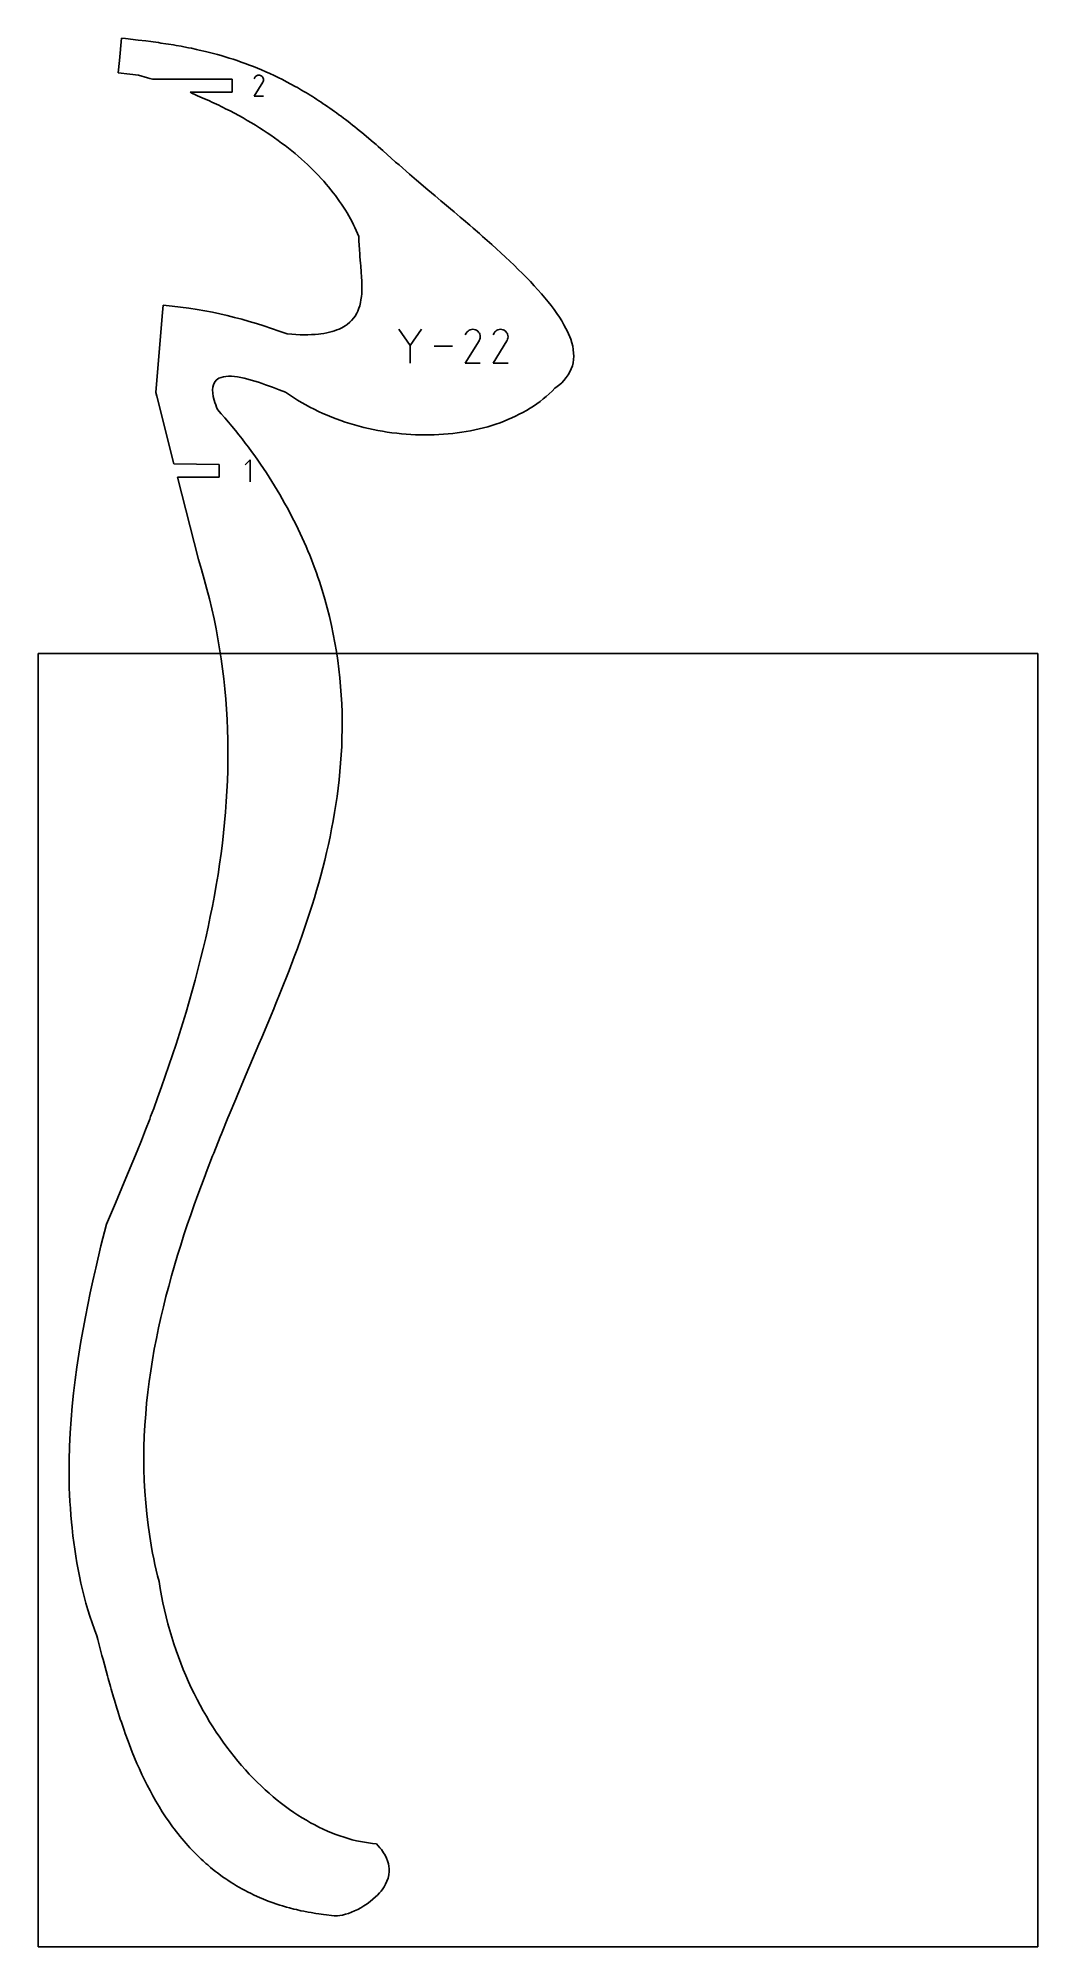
# Model space of a CAD drawing. Extents: x 0 to 216, y 0 to 412.
import ezdxf

# ---------------------------------------------------------------- set-up
doc = ezdxf.new("R2010")
doc.units = 0

msp = doc.modelspace()

# ---------------------------------------------------------------- linework, layer by layer
at = {"layer": 'annotation', "color": 1}
for p, q in [((47.012066, 404.063775), (46.886701, 403.940089)), ((47.154493, 404.161989), (47.012066, 404.063775)), ((47.310168, 404.233739), (47.154493, 404.161989)), ((47.47528, 404.278036), (47.310168, 404.233739)), ((47.646016, 404.293889), (47.47528, 404.278036)), ((47.818562, 404.280307), (47.646016, 404.293889)), ((47.989106, 404.2363), (47.818562, 404.280307)), ((48.153836, 404.160877), (47.989106, 404.2363)), ((48.301169, 404.056257), (48.153836, 404.160877)), ((48.153836, 404.160877), (48.153836, 404.160877)), ((48.424356, 403.930712), (48.301169, 404.056257)), ((46.64771, 399.7787), (48.500707, 402.761786)), ((46.782211, 403.79192), (46.650542, 403.539342)), ((46.886701, 403.940089), (46.782211, 403.79192)), ((48.5223, 403.788092), (48.424356, 403.930712)), ((48.500707, 402.761786), (48.502922, 402.764527)), ((48.500707, 402.761786), (48.500707, 402.761786)), ((48.502922, 402.764527), (48.505046, 402.767291)), ((48.505046, 402.767291), (48.507093, 402.770102)), ((48.507093, 402.770102), (48.509078, 402.772983)), ((48.509078, 402.772983), (48.511013, 402.775957)), ((48.511013, 402.775957), (48.512914, 402.779048)), ((48.512914, 402.779048), (48.514794, 402.782278)), ((48.514794, 402.782278), (48.516666, 402.785672)), ((48.516666, 402.785672), (48.518546, 402.789252)), ((48.518546, 402.789252), (48.595056, 402.953525)), ((48.518546, 402.789252), (48.518546, 402.789252)), ((48.593907, 403.632244), (48.5223, 403.788092)), ((48.638082, 403.467016), (48.593907, 403.632244)), ((48.595056, 402.953525), (48.639751, 403.123809)), ((48.653728, 403.296255), (48.638082, 403.467016)), ((48.639751, 403.123809), (48.653728, 403.296255)), ((48.653047, 399.7787), (46.64771, 399.7787)), ((80.343537, 345.890946), (77.907838, 349.4133)), ((82.778779, 349.4133), (80.343537, 345.890946)), ((92.248747, 342.110951), (95.245404, 346.935184)), ((92.466261, 348.601112), (92.253326, 348.192644)), ((92.635242, 348.84073), (92.466261, 348.601112)), ((92.837982, 349.040755), (92.635242, 348.84073)), ((93.068313, 349.199585), (92.837982, 349.040755)), ((93.320071, 349.31562), (93.068313, 349.199585)), ((93.587089, 349.387256), (93.320071, 349.31562)), ((93.863202, 349.412893), (93.587089, 349.387256)), ((94.142243, 349.390929), (93.863202, 349.412893)), ((94.418047, 349.319761), (94.142243, 349.390929)), ((94.684447, 349.197788), (94.418047, 349.319761)), ((94.922713, 349.028596), (94.684447, 349.197788)), ((94.684447, 349.197788), (94.684447, 349.197788)), ((95.12193, 348.825566), (94.922713, 349.028596)), ((95.280325, 348.594922), (95.12193, 348.825566)), ((95.245404, 346.935184), (95.248986, 346.939616)), ((95.245404, 346.935184), (95.245404, 346.935184)), ((95.248986, 346.939616), (95.252422, 346.944087)), ((95.252422, 346.944087), (95.255733, 346.948633)), ((95.255733, 346.948633), (95.258942, 346.953292)), ((95.258942, 346.953292), (95.262072, 346.958102)), ((95.262072, 346.958102), (95.265146, 346.9631)), ((95.265146, 346.9631), (95.268185, 346.968324)), ((95.268185, 346.968324), (95.271214, 346.973812)), ((95.271214, 346.973812), (95.274253, 346.979602)), ((95.274253, 346.979602), (95.397984, 347.245264)), ((95.274253, 346.979602), (95.274253, 346.979602)), ((95.396128, 348.342885), (95.280325, 348.594922)), ((95.467566, 348.075678), (95.396128, 348.342885)), ((95.397984, 347.245264), (95.470266, 347.520645)), ((95.49287, 347.799524), (95.467566, 348.075678)), ((95.470266, 347.520645), (95.49287, 347.799524)), ((98.231143, 342.110951), (101.227799, 346.935184)), ((98.448657, 348.601112), (98.235722, 348.192644)), ((98.617638, 348.84073), (98.448657, 348.601112)), ((98.820377, 349.040755), (98.617638, 348.84073)), ((99.050708, 349.199585), (98.820377, 349.040755)), ((99.302466, 349.31562), (99.050708, 349.199585)), ((99.569485, 349.387256), (99.302466, 349.31562)), ((99.845597, 349.412893), (99.569485, 349.387256)), ((100.124638, 349.390929), (99.845597, 349.412893)), ((100.400442, 349.319761), (100.124638, 349.390929)), ((100.666842, 349.197788), (100.400442, 349.319761)), ((100.905108, 349.028596), (100.666842, 349.197788)), ((100.666842, 349.197788), (100.666842, 349.197788)), ((101.104325, 348.825566), (100.905108, 349.028596)), ((101.26272, 348.594922), (101.104325, 348.825566)), ((101.227799, 346.935184), (101.231382, 346.939616)), ((101.227799, 346.935184), (101.227799, 346.935184)), ((101.231382, 346.939616), (101.234817, 346.944087)), ((101.234817, 346.944087), (101.238128, 346.948633)), ((101.238128, 346.948633), (101.241337, 346.953292)), ((101.241337, 346.953292), (101.244467, 346.958102)), ((101.244467, 346.958102), (101.247541, 346.9631)), ((101.247541, 346.9631), (101.250581, 346.968324)), ((101.250581, 346.968324), (101.253609, 346.973812)), ((101.253609, 346.973812), (101.256649, 346.979602)), ((101.256649, 346.979602), (101.38038, 347.245264)), ((101.256649, 346.979602), (101.256649, 346.979602)), ((101.378523, 348.342885), (101.26272, 348.594922)), ((101.449962, 348.075678), (101.378523, 348.342885)), ((101.38038, 347.245264), (101.452662, 347.520645)), ((101.475265, 347.799524), (101.449962, 348.075678)), ((101.452662, 347.520645), (101.475265, 347.799524)), ((80.343537, 346.174402), (80.343537, 342.110781)), ((89.51061, 345.762041), (85.517968, 345.762041)), ((95.491767, 342.110951), (92.248747, 342.110951)), ((101.474163, 342.110951), (98.231143, 342.110951)), ((45.770244, 321.224908), (44.703143, 320.157506)), ((45.770244, 316.424908), (45.770244, 321.224908))]:
    msp.add_line(p, q, dxfattribs=at)
at = {"layer": 'boundary', "color": 5}
for p, q in [((17.980586, 412.297005), (17.555931, 407.438721)), ((18.843313, 412.199676), (17.980586, 412.297005)), ((21.620783, 411.883287), (18.843313, 412.199676)), ((23.234482, 411.686787), (21.620783, 411.883287)), ((24.340575, 411.546623), (23.234482, 411.686787)), ((24.856762, 411.476447), (24.340575, 411.546623)), ((25.953587, 411.327444), (24.856762, 411.476447)), ((26.487914, 411.248937), (25.953587, 411.327444)), ((27.576077, 411.089358), (26.487914, 411.248937)), ((28.128209, 411.001294), (27.576077, 411.089358)), ((29.207984, 410.829162), (28.128209, 411.001294)), ((29.777742, 410.729896), (29.207984, 410.829162)), ((30.849558, 410.543516), (29.777742, 410.729896)), ((31.436944, 410.431695), (30.849558, 410.543516)), ((32.501046, 410.229329), (31.436944, 410.431695)), ((33.106098, 410.10325), (32.501046, 410.229329)), ((34.162722, 409.883454), (33.106098, 410.10325)), ((34.785615, 409.741445), (34.162722, 409.883454)), ((36.156525, 409.424434), (34.785615, 409.741445)), ((37.001189, 409.215362), (36.156525, 409.424434)), ((37.848644, 408.996088), (37.001189, 409.215362)), ((38.69893, 408.76629), (37.848644, 408.996088)), ((39.552183, 408.525665), (38.69893, 408.76629)), ((40.408382, 408.273608), (39.552183, 408.525665)), ((41.267614, 408.009858), (40.408382, 408.273608)), ((17.555931, 407.438721), (17.310122, 404.803107)), ((17.310122, 404.803107), (19.784398, 404.536576)), ((19.784398, 404.536576), (21.664306, 404.333939)), ((21.664306, 404.333939), (22.376893, 404.124768)), ((22.376893, 404.124768), (22.901684, 403.970426)), ((42.129996, 407.733936), (41.267614, 408.009858)), ((42.995609, 407.445588), (42.129996, 407.733936)), ((43.864415, 407.144314), (42.995609, 407.445588)), ((44.736557, 406.829672), (43.864415, 407.144314)), ((45.612108, 406.50136), (44.736557, 406.829672)), ((46.491165, 406.15897), (45.612108, 406.50136)), ((47.373819, 405.802081), (46.491165, 406.15897)), ((48.260128, 405.430378), (47.373819, 405.802081)), ((49.150214, 405.04348), (48.260128, 405.430378)), ((50.044188, 404.640717), (49.150214, 405.04348)), ((50.942094, 404.222077), (50.044188, 404.640717)), ((51.844086, 403.786945), (50.942094, 404.222077)), ((22.901684, 403.970426), (23.595741, 403.758899)), ((23.595741, 403.758899), (24.122523, 403.598096)), ((24.122523, 403.598096), (24.719929, 403.409367)), ((24.719929, 403.409367), (41.879866, 403.409368)), ((41.879866, 400.663368), (32.832966, 400.663368)), ((32.832966, 400.663368), (33.299981, 400.321745)), ((33.299981, 400.321745), (33.851081, 400.094094)), ((33.851081, 400.094094), (34.374608, 399.877186)), ((41.879866, 403.409368), (41.879866, 400.663368)), ((52.750197, 403.335015), (51.844086, 403.786945)), ((53.660648, 402.86597), (52.750197, 403.335015)), ((54.575459, 402.37936), (53.660648, 402.86597)), ((55.494711, 401.87465), (54.575459, 402.37936)), ((55.972135, 401.609346), (55.494711, 401.87465)), ((56.418643, 401.351785), (55.972135, 401.609346)), ((56.894027, 401.079435), (56.418643, 401.351785)), ((57.347315, 400.810029), (56.894027, 401.079435)), ((57.820621, 400.530897), (57.347315, 400.810029)), ((58.280891, 400.249376), (57.820621, 400.530897)), ((58.752054, 399.963392), (58.280891, 400.249376)), ((59.21943, 399.669176), (58.752054, 399.963392)), ((34.374608, 399.877186), (34.91189, 399.648222)), ((34.91189, 399.648222), (35.433289, 399.425369)), ((35.433289, 399.425369), (35.957082, 399.195127)), ((35.957082, 399.195127), (36.476035, 398.966277)), ((36.476035, 398.966277), (36.986685, 398.734967)), ((36.986685, 398.734967), (37.502991, 398.500279)), ((37.502991, 398.500279), (38.000778, 398.267982)), ((38.000778, 398.267982), (38.51416, 398.027524)), ((38.51416, 398.027524), (38.999357, 397.794255)), ((38.999357, 397.794255), (39.509636, 397.547984)), ((39.509636, 397.547984), (39.982553, 397.313858)), ((39.982553, 397.313858), (40.489432, 397.061905)), ((40.489432, 397.061905), (40.95026, 396.826913)), ((40.95026, 396.826913), (41.453554, 396.569288)), ((41.453554, 396.569288), (42.402171, 396.070613)), ((42.402171, 396.070613), (43.33519, 395.565832)), ((59.688502, 399.376315), (59.21943, 399.669176)), ((60.163126, 399.069193), (59.688502, 399.376315)), ((60.630012, 398.769582), (60.163126, 399.069193)), ((61.112028, 398.449007), (60.630012, 398.769582)), ((61.576741, 398.142681), (61.112028, 398.449007)), ((62.066394, 397.808282), (61.576741, 398.142681)), ((62.528908, 397.495253), (62.066394, 397.808282)), ((63.026279, 397.146604), (62.528908, 397.495253)), ((63.486575, 396.826991), (63.026279, 397.146604)), ((63.991878, 396.463696), (63.486575, 396.826991)), ((64.449943, 396.137514), (63.991878, 396.463696)), ((64.963338, 395.759016), (64.449943, 396.137514)), ((43.33519, 395.565832), (44.252703, 395.055035)), ((44.252703, 395.055035), (45.154624, 394.5383)), ((45.154624, 394.5383), (46.041183, 394.016048)), ((46.041183, 394.016048), (46.912261, 393.488245)), ((46.912261, 393.488245), (47.767954, 392.954965)), ((47.767954, 392.954965), (48.608265, 392.416612)), ((48.608265, 392.416612), (49.433265, 391.872998)), ((49.433265, 391.872998), (50.242877, 391.324569)), ((65.419142, 395.426398), (64.963338, 395.759016)), ((65.940768, 395.032433), (65.419142, 395.426398)), ((66.394272, 394.693453), (65.940768, 395.032433)), ((66.92432, 394.283426), (66.394272, 394.693453)), ((67.375535, 393.938213), (66.92432, 394.283426)), ((67.914195, 393.511757), (67.375535, 393.938213)), ((68.363062, 393.160343), (67.914195, 393.511757)), ((68.910571, 392.717007), (68.363062, 393.160343)), ((69.357142, 392.359526), (68.910571, 392.717007)), ((69.913589, 391.898695), (69.357142, 392.359526)), ((70.357778, 391.535249), (69.913589, 391.898695)), ((50.242877, 391.324569), (51.037276, 390.771259)), ((51.037276, 390.771259), (51.816335, 390.213323)), ((51.816335, 390.213323), (52.58004, 389.650875)), ((52.58004, 389.650875), (53.328515, 389.084124)), ((53.328515, 389.084124), (54.061767, 388.513009)), ((54.061767, 388.513009), (54.779781, 387.937912)), ((54.779781, 387.937912), (55.482619, 387.358784)), ((70.923373, 391.056788), (70.357778, 391.535249)), ((71.365194, 390.687564), (70.923373, 391.056788)), ((71.940144, 390.190716), (71.365194, 390.687564)), ((72.379562, 389.815738), (71.940144, 390.190716)), ((72.963988, 389.300134), (72.379562, 389.815738)), ((73.401006, 388.919596), (72.963988, 389.300134)), ((73.995268, 388.384785), (73.401006, 388.919596)), ((74.429936, 387.998834), (73.995268, 388.384785)), ((75.426061, 387.103601), (74.429936, 387.998834)), ((55.482619, 387.358784), (56.170126, 386.775961)), ((56.170126, 386.775961), (56.842539, 386.189341)), ((56.842539, 386.189341), (57.499633, 385.599391)), ((57.499633, 385.599391), (58.141663, 385.005859)), ((58.141663, 385.005859), (58.768344, 384.409272)), ((58.768344, 384.409272), (59.379924, 383.809505)), ((59.379924, 383.809505), (59.976293, 383.206764)), ((76.138166, 386.472349), (75.426061, 387.103601)), ((77.1979, 385.538322), (76.138166, 386.472349)), ((77.929151, 384.90262), (77.1979, 385.538322)), ((80.203356, 382.938298), (77.929151, 384.90262)), ((59.976293, 383.206764), (60.557471, 382.601281)), ((60.557471, 382.601281), (61.123505, 381.992993)), ((61.123505, 381.992993), (61.674308, 381.382431)), ((61.674308, 381.382431), (62.20986, 380.769059)), ((62.20986, 380.769059), (62.730235, 380.15374)), ((62.730235, 380.15374), (63.235454, 379.536121)), ((63.235454, 379.536121), (63.72536, 378.916708)), ((81.716853, 381.649482), (80.203356, 382.938298)), ((84.177138, 379.554338), (81.716853, 381.649482)), ((85.707187, 378.270904), (84.177138, 379.554338)), ((63.72536, 378.916708), (64.200201, 378.295349)), ((64.200201, 378.295349), (64.659696, 377.672306)), ((64.659696, 377.672306), (65.104032, 377.04762)), ((65.104032, 377.04762), (65.533083, 376.421523)), ((65.533083, 376.421523), (65.946992, 375.794267)), ((65.946992, 375.794267), (66.345538, 375.165637)), ((86.998045, 377.173726), (85.707187, 378.270904)), ((87.750561, 376.54434), (86.998045, 377.173726)), ((89.067134, 375.421644), (87.750561, 376.54434)), ((89.810777, 374.798136), (89.067134, 375.421644)), ((66.345538, 375.165637), (66.728845, 374.536031)), ((66.728845, 374.536031), (67.096915, 373.905505)), ((67.096915, 373.905505), (67.449727, 373.27437)), ((67.449727, 373.27437), (67.787246, 372.642409)), ((67.787246, 372.642409), (68.109468, 372.010198)), ((68.109468, 372.010198), (68.41631, 371.377511)), ((68.41631, 371.377511), (68.707907, 370.744399)), ((91.145353, 373.652745), (89.810777, 374.798136)), ((91.876341, 373.036362), (91.145353, 373.652745)), ((93.220606, 371.870591), (91.876341, 373.036362)), ((93.935201, 371.262267), (93.220606, 371.870591)), ((95.280636, 370.07928), (93.935201, 371.262267)), ((68.707907, 370.744399), (68.984155, 370.111525)), ((68.984155, 370.111525), (69.245039, 369.478411)), ((69.245039, 369.478411), (69.261363, 368.537461)), ((69.261363, 368.537461), (69.303804, 367.58165)), ((69.303804, 367.58165), (69.366757, 366.614259)), ((95.975422, 369.480149), (95.280636, 370.07928)), ((96.98472, 368.58724), (95.975422, 369.480149)), ((97.984592, 367.693695), (96.98472, 368.58724)), ((98.973854, 366.799849), (97.984592, 367.693695)), ((69.366757, 366.614259), (69.444628, 365.638704)), ((69.444628, 365.638704), (69.499056, 365.050161)), ((69.499056, 365.050161), (69.62228, 363.676304)), ((69.62228, 363.676304), (69.672573, 363.104185)), ((69.672573, 363.104185), (69.790939, 361.721365)), ((99.950547, 365.906409), (98.973854, 366.799849)), ((100.913224, 365.013817), (99.950547, 365.906409)), ((101.860268, 364.122355), (100.913224, 365.013817)), ((102.790142, 363.232583), (101.860268, 364.122355)), ((103.701363, 362.345062), (102.790142, 363.232583)), ((69.790939, 361.721365), (69.857305, 360.75485)), ((69.857305, 360.75485), (69.903968, 359.800294)), ((69.903968, 359.800294), (69.924938, 358.860745)), ((69.924938, 358.860745), (69.914332, 357.939549)), ((104.591992, 361.460105), (103.701363, 362.345062)), ((105.460589, 360.5781), (104.591992, 361.460105)), ((106.305416, 359.699781), (105.460589, 360.5781)), ((107.12511, 358.825458), (106.305416, 359.699781)), ((107.917711, 357.955407), (107.12511, 358.825458)), ((26.969111, 354.618753), (26.769163, 352.279179)), ((28.906549, 354.4269), (26.969111, 354.618753)), ((69.607815, 355.209938), (69.434914, 354.504794)), ((69.709832, 355.738884), (69.607815, 355.209938)), ((69.811727, 356.482407), (69.709832, 355.738884)), ((69.865961, 357.040147), (69.811727, 356.482407)), ((69.914332, 357.939549), (69.865961, 357.040147)), ((108.681712, 357.090475), (107.917711, 357.955407)), ((109.415459, 356.23072), (108.681712, 357.090475)), ((110.117226, 355.376875), (109.415459, 356.23072)), ((110.785399, 354.529265), (110.117226, 355.376875)), ((26.769163, 352.279179), (25.416666, 335.766825)), ((30.768776, 354.21123), (28.906549, 354.4269)), ((32.564403, 353.971408), (30.768776, 354.21123)), ((34.301986, 353.706633), (32.564403, 353.971408)), ((35.990107, 353.416765), (34.301986, 353.706633)), ((37.637502, 353.101148), (35.990107, 353.416765)), ((39.252757, 352.759144), (37.637502, 353.101148)), ((40.844567, 352.390322), (39.252757, 352.759144)), ((42.421473, 351.994167), (40.844567, 352.390322)), ((43.992382, 351.570393), (42.421473, 351.994167)), ((45.566048, 351.11822), (43.992382, 351.570393)), ((47.151165, 350.637065), (45.566048, 351.11822)), ((48.756656, 350.126633), (47.151165, 350.637065)), ((66.738326, 350.460549), (66.274783, 350.141695)), ((67.317862, 350.946339), (66.738326, 350.460549)), ((67.693004, 351.315729), (67.317862, 350.946339)), ((68.152488, 351.866487), (67.693004, 351.315729)), ((68.446986, 352.282173), (68.152488, 351.866487)), ((68.798666, 352.89097), (68.446986, 352.282173)), ((69.02086, 353.348824), (68.798666, 352.89097)), ((69.276979, 354.009289), (69.02086, 353.348824)), ((69.434914, 354.504794), (69.276979, 354.009289)), ((111.418344, 353.68839), (110.785399, 354.529265)), ((112.014389, 352.854651), (111.418344, 353.68839)), ((112.571633, 352.028604), (112.014389, 352.854651)), ((113.088718, 351.210617), (112.571633, 352.028604)), ((113.563777, 350.400998), (113.088718, 351.210617)), ((50.391358, 349.586383), (48.756656, 350.126633)), ((52.064131, 349.01576), (50.391358, 349.586383)), ((53.784055, 348.414344), (52.064131, 349.01576)), ((54.752391, 348.337007), (53.784055, 348.414344)), ((55.683104, 348.281147), (54.752391, 348.337007)), ((56.576821, 348.246123), (55.683104, 348.281147)), ((57.433973, 348.231734), (56.576821, 348.246123)), ((58.255351, 348.237481), (57.433973, 348.231734)), ((59.041585, 348.262967), (58.255351, 348.237481)), ((59.793359, 348.3078), (59.041585, 348.262967)), ((60.51122, 348.37149), (59.793359, 348.3078)), ((61.035757, 348.434598), (60.51122, 348.37149)), ((61.694467, 348.530397), (61.035757, 348.434598)), ((62.321418, 348.644039), (61.694467, 348.530397)), ((62.917246, 348.775), (62.321418, 348.644039)), ((63.482581, 348.922818), (62.917246, 348.775)), ((64.0181, 349.087038), (63.482581, 348.922818)), ((64.524657, 349.267525), (64.0181, 349.087038)), ((65.00288, 349.463571), (64.524657, 349.267525)), ((65.562554, 349.727368), (65.00288, 349.463571)), ((66.274783, 350.141695), (65.562554, 349.727368)), ((113.995106, 349.60037), (113.563777, 350.400998)), ((114.328419, 348.917301), (113.995106, 349.60037)), ((114.556589, 348.417372), (114.328419, 348.917301)), ((114.828992, 347.746209), (114.556589, 348.417372)), ((115.010203, 347.257012), (114.828992, 347.746209)), ((115.249947, 346.496631), (115.010203, 347.257012)), ((115.437451, 345.747693), (115.249947, 346.496631)), ((115.571062, 345.010206), (115.437451, 345.747693)), ((115.532306, 342.185598), (115.631405, 342.871967)), ((115.64909, 344.284769), (115.571062, 345.010206)), ((115.631405, 342.871967), (115.669759, 343.571903)), ((115.669759, 343.571903), (115.64909, 344.284769)), ((38.055362, 337.909958), (38.463858, 338.429504)), ((38.463858, 338.429504), (39.026664, 338.827988)), ((39.026664, 338.827988), (39.503984, 339.028874)), ((39.503984, 339.028874), (40.004112, 339.16079)), ((40.004112, 339.16079), (40.511165, 339.237485)), ((40.511165, 339.237485), (41.096602, 339.271887)), ((41.096602, 339.271887), (41.72042, 339.261145)), ((41.72042, 339.261145), (42.378279, 339.208883)), ((42.378279, 339.208883), (43.065946, 339.118492)), ((43.065946, 339.118492), (43.779264, 338.99347)), ((43.779264, 338.99347), (44.513848, 338.83742)), ((44.513848, 338.83742), (45.265499, 338.653812)), ((45.265499, 338.653812), (46.029942, 338.44621)), ((46.029942, 338.44621), (46.802782, 338.217949)), ((46.802782, 338.217949), (47.579824, 337.972815)), ((113.066781, 337.86626), (113.563481, 338.372989)), ((113.563481, 338.372989), (114.063948, 338.969804)), ((114.063948, 338.969804), (114.493164, 339.582595)), ((114.493164, 339.582595), (114.852825, 340.211103)), ((114.852825, 340.211103), (115.14472, 340.854667)), ((115.14472, 340.854667), (115.370698, 341.512992)), ((115.370698, 341.512992), (115.532306, 342.185598)), ((25.416666, 335.766825), (25.623524, 334.935594)), ((25.623524, 334.935594), (29.332802, 320.347905)), ((37.669697, 336.317076), (37.717184, 336.915462)), ((37.70418, 335.638642), (37.669697, 336.317076)), ((37.825532, 334.876882), (37.70418, 335.638642)), ((37.717184, 336.915462), (37.842235, 337.437329)), ((38.025808, 334.075634), (37.825532, 334.876882)), ((37.842235, 337.437329), (38.055362, 337.909958)), ((38.181068, 333.569985), (38.025808, 334.075634)), ((47.579824, 337.972815), (48.356559, 337.714102)), ((48.356559, 337.714102), (49.128587, 337.445511)), ((49.128587, 337.445511), (50.64104, 336.892121)), ((50.64104, 336.892121), (52.081376, 336.340949)), ((52.081376, 336.340949), (53.413368, 335.819807)), ((53.413368, 335.819807), (54.259399, 335.23432)), ((54.259399, 335.23432), (55.119394, 334.668273)), ((55.119394, 334.668273), (55.992631, 334.121669)), ((55.992631, 334.121669), (56.878729, 333.594194)), ((108.393444, 333.838358), (109.077121, 334.369459)), ((109.077121, 334.369459), (109.741743, 334.919622)), ((109.741743, 334.919622), (110.386799, 335.488549)), ((110.386799, 335.488549), (111.011861, 336.07636)), ((111.011861, 336.07636), (111.616574, 336.683198)), ((111.616574, 336.683198), (112.080052, 337.023977)), ((112.080052, 337.023977), (112.675232, 337.508756)), ((112.675232, 337.508756), (113.066781, 337.86626)), ((38.348354, 333.088983), (38.181068, 333.569985)), ((38.541046, 332.584465), (38.348354, 333.088983)), ((38.759931, 332.056302), (38.541046, 332.584465)), ((39.551592, 331.160796), (38.759931, 332.056302)), ((40.330156, 330.262895), (39.551592, 331.160796)), ((41.095756, 329.362604), (40.330156, 330.262895)), ((56.878729, 333.594194), (57.777032, 333.086167)), ((57.777032, 333.086167), (58.687075, 332.597275)), ((58.687075, 332.597275), (59.608245, 332.127809)), ((59.608245, 332.127809), (60.539851, 331.677481)), ((60.539851, 331.677481), (61.481539, 331.24636)), ((61.481539, 331.24636), (62.432717, 330.834516)), ((62.432717, 330.834516), (63.392755, 330.44178)), ((63.392755, 330.44178), (64.360921, 330.068254)), ((64.360921, 330.068254), (65.336862, 329.71383)), ((100.612969, 329.560061), (101.460737, 329.903424)), ((101.460737, 329.903424), (102.294434, 330.265509)), ((102.294434, 330.265509), (103.11346, 330.646324)), ((103.11346, 330.646324), (103.917244, 331.046004)), ((103.917244, 331.046004), (104.705335, 331.464387)), ((104.705335, 331.464387), (105.477368, 331.901528)), ((105.477368, 331.901528), (106.232564, 332.357429)), ((106.232564, 332.357429), (106.97061, 332.832287)), ((106.97061, 332.832287), (107.691101, 333.325848)), ((107.691101, 333.325848), (108.393444, 333.838358)), ((41.848424, 328.459933), (41.095756, 329.362604)), ((42.588013, 327.554985), (41.848424, 328.459933)), ((43.314719, 326.647769), (42.588013, 327.554985)), ((44.028689, 325.738607), (43.314719, 326.647769)), ((44.729763, 324.827224), (44.028689, 325.738607)), ((65.336862, 329.71383), (66.319926, 329.378535)), ((66.319926, 329.378535), (67.309446, 329.062355)), ((67.309446, 329.062355), (68.305003, 328.765305)), ((68.305003, 328.765305), (69.305819, 328.487215)), ((69.305819, 328.487215), (70.311463, 328.228165)), ((70.311463, 328.228165), (71.321091, 327.988167)), ((71.321091, 327.988167), (72.334383, 327.767157)), ((72.334383, 327.767157), (73.350678, 327.565166)), ((73.350678, 327.565166), (74.36929, 327.382139)), ((74.36929, 327.382139), (75.389684, 327.218002)), ((75.389684, 327.218002), (76.411302, 327.072778)), ((76.411302, 327.072778), (77.433487, 326.946553)), ((77.433487, 326.946553), (78.455586, 326.839256)), ((78.455586, 326.839256), (79.477089, 326.750783)), ((79.477089, 326.750783), (80.497452, 326.6812)), ((80.497452, 326.6812), (81.515943, 326.630405)), ((81.515943, 326.630405), (82.532079, 326.598499)), ((82.532079, 326.598499), (83.545253, 326.585343)), ((83.545253, 326.585343), (84.554789, 326.591171)), ((84.554789, 326.591171), (85.560182, 326.615765)), ((85.560182, 326.615765), (86.56089, 326.659009)), ((86.56089, 326.659009), (87.556149, 326.721145)), ((87.556149, 326.721145), (88.545651, 326.802111)), ((88.545651, 326.802111), (89.528537, 326.901693)), ((89.528537, 326.901693), (90.504403, 327.020185)), ((90.504403, 327.020185), (91.472629, 327.157366)), ((91.472629, 327.157366), (92.432767, 327.31334)), ((92.432767, 327.31334), (93.384063, 327.488085)), ((93.384063, 327.488085), (94.32604, 327.681371)), ((94.32604, 327.681371), (95.258171, 327.893695)), ((95.258171, 327.893695), (96.179889, 328.124497)), ((96.179889, 328.124497), (97.090619, 328.374234)), ((97.090619, 328.374234), (97.989751, 328.642496)), ((97.989751, 328.642496), (98.876945, 328.929575)), ((98.876945, 328.929575), (99.751513, 329.235473)), ((99.751513, 329.235473), (100.612969, 329.560061)), ((45.418217, 323.91373), (44.729763, 324.827224)), ((46.093871, 322.998431), (45.418217, 323.91373)), ((46.756916, 322.081162), (46.093871, 322.998431)), ((47.407326, 321.162017), (46.756916, 322.081162)), ((29.332802, 320.347905), (39.110145, 320.197909)), ((39.110145, 320.197909), (39.110145, 317.451908)), ((48.045255, 320.240965), (47.407326, 321.162017)), ((48.670764, 319.318475), (48.045255, 320.240965)), ((49.283724, 318.394229), (48.670764, 319.318475)), ((49.884345, 317.468278), (49.283724, 318.394229)), ((39.110145, 317.451908), (30.117622, 317.451908)), ((30.117622, 317.451908), (34.590096, 299.672244)), ((50.472656, 316.540913), (49.884345, 317.468278)), ((51.048583, 315.61201), (50.472656, 316.540913)), ((51.612443, 314.6817), (51.048583, 315.61201)), ((52.164045, 313.750055), (51.612443, 314.6817)), ((52.703448, 312.817014), (52.164045, 313.750055)), ((53.230941, 311.882722), (52.703448, 312.817014)), ((53.746321, 310.947402), (53.230941, 311.882722)), ((54.249764, 310.010748), (53.746321, 310.947402)), ((54.741358, 309.073159), (54.249764, 310.010748)), ((55.221113, 308.134501), (54.741358, 309.073159)), ((55.689117, 307.194889), (55.221113, 308.134501)), ((56.14533, 306.254484), (55.689117, 307.194889)), ((56.589949, 305.313123), (56.14533, 306.254484)), ((57.022928, 304.371014), (56.589949, 305.313123)), ((57.444391, 303.428194), (57.022928, 304.371014)), ((57.854382, 302.484609), (57.444391, 303.428194)), ((58.252976, 301.540517), (57.854382, 302.484609)), ((58.640206, 300.595808), (58.252976, 301.540517)), ((34.590096, 299.672244), (35.245613, 297.557363)), ((35.245613, 297.557363), (35.864893, 295.435943)), ((59.016065, 299.650634), (58.640206, 300.595808)), ((59.380777, 298.704924), (59.016065, 299.650634)), ((59.734351, 297.759021), (59.380777, 298.704924)), ((60.076696, 296.812594), (59.734351, 297.759021)), ((35.864893, 295.435943), (36.448108, 293.308262)), ((36.448108, 293.308262), (36.995238, 291.174497)), ((60.408155, 295.866016), (60.076696, 296.812594)), ((60.728619, 294.919078), (60.408155, 295.866016)), ((61.336909, 293.024853), (60.728619, 294.919078)), ((61.902214, 291.130412), (61.336909, 293.024853)), ((36.995238, 291.174497), (37.506577, 289.0347)), ((37.506577, 289.0347), (37.982118, 286.888979)), ((62.42508, 289.236298), (61.902214, 291.130412)), ((62.906137, 287.342715), (62.42508, 289.236298)), ((37.982118, 286.888979), (38.422146, 284.737569)), ((38.422146, 284.737569), (38.82659, 282.580499)), ((63.345901, 285.450204), (62.906137, 287.342715)), ((63.74511, 283.559301), (63.345901, 285.450204)), ((38.82659, 282.580499), (39.195764, 280.417797)), ((39.195764, 280.417797), (39.529849, 278.249817)), ((64.10419, 281.670337), (63.74511, 283.559301)), ((64.424078, 279.783744), (64.10419, 281.670337)), ((39.529849, 278.249817), (39.828994, 276.076411)), ((64.705199, 277.900068), (64.424078, 279.783744)), ((64.948383, 276.01961), (64.705199, 277.900068)), ((39.828994, 276.076411), (40.093265, 273.897767)), ((40.093265, 273.897767), (40.323104, 271.71397)), ((65.154232, 274.142899), (64.948383, 276.01961)), ((65.323547, 272.270503), (65.154232, 274.142899)), ((65.456981, 270.402571), (65.323547, 272.270503)), ((40.323104, 271.71397), (40.518483, 269.525099)), ((40.518483, 269.525099), (40.679876, 267.331253)), ((65.555201, 268.539692), (65.456981, 270.402571)), ((65.619256, 266.68247), (65.555201, 268.539692)), ((40.679876, 267.331253), (40.807147, 265.132543)), ((40.807147, 265.132543), (40.90091, 262.929188)), ((65.649607, 264.831232), (65.619256, 266.68247)), ((65.647256, 262.986344), (65.649607, 264.831232)), ((40.90091, 262.929188), (40.961174, 260.721053)), ((40.961174, 260.721053), (40.988244, 258.508226)), ((65.547588, 259.3178), (65.612962, 261.14845)), ((65.612962, 261.14845), (65.647256, 262.986344)), ((40.982539, 256.290831), (40.944217, 254.069111)), ((40.988244, 258.508226), (40.982539, 256.290831)), ((65.173519, 253.87539), (65.327016, 255.680815)), ((65.327016, 255.680815), (65.451993, 257.495148)), ((65.451993, 257.495148), (65.547588, 259.3178)), ((40.873638, 251.842737), (40.770994, 249.612205)), ((40.944217, 254.069111), (40.873638, 251.842737)), ((64.784815, 250.292792), (64.992437, 252.079104)), ((64.992437, 252.079104), (65.173519, 253.87539)), ((40.770994, 249.612205), (40.636793, 247.377295)), ((64.293437, 246.751596), (64.551487, 248.516785)), ((64.551487, 248.516785), (64.784815, 250.292792)), ((40.471281, 245.138248), (40.274853, 242.895108)), ((40.636793, 247.377295), (40.471281, 245.138248)), ((63.380885, 241.526788), (63.707099, 243.256117)), ((63.707099, 243.256117), (64.011643, 244.997888)), ((64.011643, 244.997888), (64.293437, 246.751596)), ((40.047777, 240.647898), (39.79057, 238.396645)), ((40.274853, 242.895108), (40.047777, 240.647898)), ((62.667615, 238.107809), (63.034059, 239.810463)), ((63.034059, 239.810463), (63.380885, 241.526788)), ((39.503604, 236.141509), (39.187204, 233.882662)), ((39.79057, 238.396645), (39.503604, 236.141509)), ((61.880005, 234.745755), (62.282558, 236.419496)), ((62.282558, 236.419496), (62.667615, 238.107809)), ((38.841788, 231.619895), (38.467943, 229.353586)), ((39.187204, 233.882662), (38.841788, 231.619895)), ((60.579282, 229.81981), (61.027287, 231.445362)), ((61.027287, 231.445362), (61.461307, 233.087517)), ((61.461307, 233.087517), (61.880005, 234.745755)), ((38.065999, 227.083559), (37.636468, 224.81011)), ((38.467943, 229.353586), (38.065999, 227.083559)), ((59.645669, 226.621289), (60.118285, 228.211484)), ((60.118285, 228.211484), (60.579282, 229.81981)), ((37.636468, 224.81011), (37.179752, 222.533239)), ((57.875893, 221.089766), (58.669751, 223.497417)), ((58.669751, 223.497417), (59.162422, 225.049688)), ((59.162422, 225.049688), (59.645669, 226.621289)), ((36.696377, 220.253045), (36.186891, 217.96956)), ((37.179752, 222.533239), (36.696377, 220.253045)), ((56.848208, 218.110864), (57.661528, 220.453767)), ((57.661528, 220.453767), (57.875893, 221.089766)), ((35.651885, 215.683115), (35.091727, 213.393596)), ((36.186891, 217.96956), (35.651885, 215.683115)), ((55.294311, 213.842771), (55.972234, 215.674113)), ((55.972234, 215.674113), (56.630578, 217.496093)), ((56.630578, 217.496093), (56.848208, 218.110864)), ((34.507016, 211.101198), (33.898404, 208.806049)), ((35.091727, 213.393596), (34.507016, 211.101198)), ((53.883736, 210.151019), (54.173695, 210.90084)), ((54.173695, 210.90084), (55.294311, 213.842771)), ((33.266336, 206.508323), (32.611449, 204.208161)), ((33.898404, 208.806049), (33.266336, 206.508323)), ((51.178516, 203.388244), (52.407623, 206.419435)), ((52.407623, 206.419435), (52.706106, 207.166172)), ((52.706106, 207.166172), (53.883736, 210.151019)), ((32.611449, 204.208161), (31.934413, 201.905624)), ((48.271924, 196.397562), (50.874375, 202.64649)), ((50.874375, 202.64649), (51.178516, 203.388244)), ((31.235772, 199.601042), (30.516167, 197.294451)), ((31.934413, 201.905624), (31.235772, 199.601042)), ((29.776147, 194.986037), (29.016476, 192.676152)), ((30.516167, 197.294451), (29.776147, 194.986037)), ((44.938833, 188.495254), (47.673059, 194.971722)), ((47.673059, 194.971722), (48.271924, 196.397562)), ((28.237876, 190.364843), (27.440876, 188.052407)), ((29.016476, 192.676152), (28.237876, 190.364843)), ((26.626184, 185.73905), (25.794657, 183.425137)), ((27.440876, 188.052407), (26.626184, 185.73905)), ((42.964003, 183.807925), (44.354003, 187.117275)), ((44.354003, 187.117275), (44.938833, 188.495254)), ((25.794657, 183.425137), (24.946797, 181.110805)), ((41.273672, 179.747144), (42.674259, 183.120191)), ((42.674259, 183.120191), (42.964003, 183.807925)), ((24.080653, 178.80001), (23.191716, 176.501207)), ((24.293795, 179.360641), (24.080653, 178.80001)), ((24.946797, 181.110805), (24.293795, 179.360641)), ((39.591301, 175.636796), (40.994309, 179.075387)), ((40.994309, 179.075387), (41.273672, 179.747144)), ((22.288952, 174.203865), (21.373263, 171.908264)), ((23.191716, 176.501207), (22.288952, 174.203865)), ((37.927627, 171.476763), (39.324226, 174.982357)), ((39.324226, 174.982357), (39.591301, 175.636796)), ((20.445227, 169.614778), (18.601516, 165.147259)), ((21.373263, 171.908264), (20.445227, 169.614778)), ((36.293411, 167.267176), (37.674464, 170.840547)), ((37.674464, 170.840547), (37.927627, 171.476763)), ((18.601516, 165.147259), (16.69255, 160.625196)), ((35.26079, 164.535766), (36.055391, 166.649699)), ((36.055391, 166.649699), (36.293411, 167.267176)), ((33.707737, 160.271191), (34.477707, 162.409654)), ((34.477707, 162.409654), (35.26079, 164.535766)), ((16.69255, 160.625196), (14.753925, 156.124679)), ((32.212529, 155.957573), (32.952315, 158.120431)), ((32.952315, 158.120431), (33.707737, 160.271191)), ((14.753925, 156.124679), (13.555439, 151.451903)), ((30.786008, 151.595365), (31.489986, 153.782477)), ((31.489986, 153.782477), (32.212529, 155.957573)), ((13.555439, 151.451903), (12.427949, 146.594497)), ((29.439304, 147.185126), (30.101991, 149.396187)), ((30.101991, 149.396187), (30.786008, 151.595365)), ((12.30352, 146.059754), (11.807731, 143.829571)), ((12.427949, 146.594497), (12.30352, 146.059754)), ((28.183987, 142.727712), (28.799556, 144.962257)), ((28.799556, 144.962257), (29.439304, 147.185126)), ((11.258366, 141.284569), (10.722142, 138.700564)), ((11.807731, 143.829571), (11.258366, 141.284569)), ((27.031276, 138.224183), (27.594074, 140.481673)), ((27.594074, 140.481673), (28.183987, 142.727712)), ((10.202699, 136.078739), (9.703689, 133.420466)), ((10.722142, 138.700564), (10.202699, 136.078739)), ((26.496995, 135.955542), (27.031276, 138.224183)), ((9.703689, 133.420466), (9.228862, 130.727061)), ((25.520193, 131.385441), (25.992807, 133.675905)), ((25.992807, 133.675905), (26.496995, 135.955542)), ((8.781968, 127.999996), (8.366906, 125.240599)), ((9.228862, 130.727061), (8.781968, 127.999996)), ((24.674999, 126.773009), (25.080401, 129.084427)), ((25.080401, 129.084427), (25.520193, 131.385441)), ((8.366906, 125.240599), (7.9875, 122.450484)), ((23.973591, 122.120289), (24.305583, 124.45154)), ((24.305583, 124.45154), (24.674999, 126.773009)), ((7.647632, 119.631139), (7.351616, 116.784461)), ((7.9875, 122.450484), (7.647632, 119.631139)), ((23.427648, 117.4296), (23.680433, 119.779536)), ((23.680433, 119.779536), (23.973591, 122.120289)), ((7.351616, 116.784461), (7.103296, 113.912113)), ((23.216669, 115.07077), (23.427648, 117.4296)), ((7.103296, 113.912113), (6.906897, 111.016081)), ((22.926507, 110.328152), (23.049146, 112.70355)), ((23.049146, 112.70355), (23.216669, 115.07077)), ((6.766722, 108.09838), (6.687037, 105.161333)), ((6.906897, 111.016081), (6.766722, 108.09838)), ((22.821896, 105.554734), (22.850265, 107.945057)), ((22.850265, 107.945057), (22.926507, 110.328152)), ((6.687037, 105.161333), (6.668789, 103.579267)), ((6.668789, 103.579267), (6.67098, 102.109775)), ((22.84289, 103.157531), (22.821896, 105.554734)), ((22.914681, 100.75405), (22.84289, 103.157531)), ((6.67098, 102.109775), (6.690443, 100.637403)), ((6.690443, 100.637403), (6.727542, 99.162622)), ((6.727542, 99.162622), (6.782819, 97.68573)), ((23.038955, 98.344714), (22.914681, 100.75405)), ((6.782819, 97.68573), (6.856856, 96.207103)), ((6.856856, 96.207103), (6.950243, 94.727087)), ((23.217247, 95.930041), (23.038955, 98.344714)), ((23.450874, 93.510725), (23.217247, 95.930041)), ((6.950243, 94.727087), (7.063378, 93.246146)), ((7.063378, 93.246146), (7.196726, 91.764672)), ((7.196726, 91.764672), (7.32536, 90.528028)), ((23.741322, 91.087233), (23.450874, 93.510725)), ((24.015181, 89.164475), (23.741322, 91.087233)), ((7.32536, 90.528028), (7.507074, 88.816486)), ((7.507074, 88.816486), (7.68673, 87.349079)), ((7.68673, 87.349079), (7.88767, 85.883098)), ((24.090283, 88.660157), (24.015181, 89.164475)), ((24.407463, 86.757996), (24.090283, 88.660157)), ((24.49897, 86.230253), (24.407463, 86.757996)), ((7.88767, 85.883098), (8.110432, 84.419019)), ((8.110432, 84.419019), (8.355449, 82.957246)), ((8.355449, 82.957246), (8.623111, 81.498234)), ((24.726259, 85.014396), (24.49897, 86.230253)), ((24.969007, 83.798122), (24.726259, 85.014396)), ((25.227452, 82.581446), (24.969007, 83.798122)), ((25.501872, 81.364499), (25.227452, 82.581446)), ((8.623111, 81.498234), (8.914218, 80.042475)), ((8.914218, 80.042475), (9.228992, 78.590309)), ((9.228992, 78.590309), (9.567894, 77.142256)), ((25.792224, 80.147396), (25.501872, 81.364499)), ((26.09898, 78.930182), (25.792224, 80.147396)), ((26.355444, 77.36809), (26.09898, 78.930182)), ((9.567894, 77.142256), (9.931553, 75.698781)), ((9.931553, 75.698781), (10.320288, 74.26025)), ((10.320288, 74.26025), (10.734826, 72.827274)), ((26.638273, 75.821119), (26.355444, 77.36809)), ((26.947032, 74.289718), (26.638273, 75.821119)), ((27.280964, 72.774164), (26.947032, 74.289718)), ((10.734826, 72.827274), (11.175419, 71.400296)), ((11.175419, 71.400296), (11.6425, 69.979721)), ((27.639646, 71.274943), (27.280964, 72.774164)), ((28.022644, 69.792416), (27.639646, 71.274943)), ((11.6425, 69.979721), (12.136685, 68.56618)), ((12.136685, 68.56618), (12.658426, 67.160141)), ((12.658426, 67.160141), (12.863221, 66.400594)), ((12.863221, 66.400594), (13.772057, 62.958954)), ((28.429404, 68.326886), (28.022644, 69.792416)), ((28.859529, 66.878798), (28.429404, 68.326886)), ((29.312294, 65.44852), (28.859529, 66.878798)), ((13.772057, 62.958954), (14.02434, 62.033204)), ((14.02434, 62.033204), (14.958203, 58.529614)), ((29.787346, 64.036418), (29.312294, 65.44852)), ((30.284162, 62.642811), (29.787346, 64.036418)), ((30.802013, 61.268056), (30.284162, 62.642811)), ((14.958203, 58.529614), (15.110418, 57.991092)), ((15.110418, 57.991092), (15.592603, 56.245823)), ((31.340555, 59.91259), (30.802013, 61.268056)), ((31.899118, 58.576659), (31.340555, 59.91259)), ((32.477304, 57.260632), (31.899118, 58.576659)), ((15.592603, 56.245823), (15.762424, 55.66707)), ((15.762424, 55.66707), (16.262119, 53.92501)), ((16.262119, 53.92501), (16.451811, 53.307345)), ((33.074441, 55.964863), (32.477304, 57.260632)), ((33.690028, 54.689666), (33.074441, 55.964863)), ((34.323542, 53.43538), (33.690028, 54.689666)), ((16.451811, 53.307345), (16.972234, 51.574226)), ((16.972234, 51.574226), (17.184232, 50.919473)), ((17.184232, 50.919473), (17.728638, 49.200581)), ((34.974298, 52.202284), (34.323542, 53.43538)), ((35.641761, 50.990696), (34.974298, 52.202284)), ((36.325624, 49.800944), (35.641761, 50.990696)), ((37.024936, 48.633304), (36.325624, 49.800944)), ((17.728638, 49.200581), (17.965494, 48.511063)), ((17.965494, 48.511063), (18.536923, 46.811493)), ((18.536923, 46.811493), (18.801289, 46.090053)), ((18.801289, 46.090053), (19.402577, 44.414461)), ((37.739446, 47.488073), (37.024936, 48.633304)), ((38.46844, 46.365515), (37.739446, 47.488073)), ((39.211331, 45.265959), (38.46844, 46.365515)), ((19.402577, 44.414461), (19.697108, 43.664497)), ((19.697108, 43.664497), (20.331059, 42.01729)), ((20.331059, 42.01729), (20.820605, 40.821113)), ((39.967582, 44.189579), (39.211331, 45.265959)), ((40.736524, 43.13664), (39.967582, 44.189579)), ((41.517745, 42.107457), (40.736524, 43.13664)), ((42.310602, 41.102187), (41.517745, 42.107457)), ((20.820605, 40.821113), (21.327976, 39.627879)), ((21.327976, 39.627879), (21.853811, 38.438636)), ((21.853811, 38.438636), (22.398573, 37.254376)), ((22.398573, 37.254376), (22.963245, 36.076154)), ((43.11456, 40.121165), (42.310602, 41.102187)), ((43.929008, 39.164517), (43.11456, 40.121165)), ((44.753369, 38.232515), (43.929008, 39.164517)), ((45.587106, 37.325337), (44.753369, 38.232515)), ((46.42961, 36.44317), (45.587106, 37.325337)), ((22.963245, 36.076154), (23.548337, 34.905058)), ((23.548337, 34.905058), (24.154524, 33.742105)), ((24.154524, 33.742105), (24.782503, 32.588473)), ((47.28031, 35.586232), (46.42961, 36.44317)), ((48.138553, 34.754644), (47.28031, 35.586232)), ((49.00402, 33.948653), (48.138553, 34.754644)), ((49.875829, 33.168363), (49.00402, 33.948653)), ((50.753634, 32.413957), (49.875829, 33.168363)), ((24.782503, 32.588473), (25.43279, 31.445065)), ((25.43279, 31.445065), (26.106157, 30.313104)), ((26.106157, 30.313104), (26.803215, 29.193704)), ((26.803215, 29.193704), (27.52466, 28.087949)), ((51.636823, 31.685516), (50.753634, 32.413957)), ((52.524852, 30.983287), (51.636823, 31.685516)), ((53.417186, 30.307355), (52.524852, 30.983287)), ((54.313118, 29.657749), (53.417186, 30.307355)), ((55.212257, 29.034696), (54.313118, 29.657749)), ((56.114049, 28.438247), (55.212257, 29.034696)), ((27.52466, 28.087949), (28.271032, 26.996919)), ((28.271032, 26.996919), (29.042844, 25.921784)), ((29.042844, 25.921784), (29.352115, 25.515479)), ((29.352115, 25.515479), (29.84097, 24.863664)), ((29.84097, 24.863664), (30.162608, 24.461746)), ((57.017888, 27.868517), (56.114049, 28.438247)), ((57.923169, 27.325592), (57.017888, 27.868517)), ((58.829556, 26.809525), (57.923169, 27.325592)), ((59.736431, 26.320478), (58.829556, 26.809525)), ((60.643237, 25.858435), (59.736431, 26.320478)), ((61.549423, 25.42345), (60.643237, 25.858435)), ((62.454535, 25.015633), (61.549423, 25.42345)), ((63.357891, 24.634984), (62.454535, 25.015633)), ((30.162608, 24.461746), (30.66584, 23.823678)), ((30.66584, 23.823678), (31.000015, 23.426976)), ((31.000015, 23.426976), (31.518152, 22.803038)), ((31.518152, 22.803038), (31.864991, 22.412334)), ((31.864991, 22.412334), (32.398506, 21.80283)), ((32.398506, 21.80283), (32.758048, 21.41887)), ((32.758048, 21.41887), (33.307319, 20.824139)), ((33.307319, 20.824139), (33.679726, 20.447778)), ((64.25921, 24.281641), (63.357891, 24.634984)), ((65.157786, 23.955513), (64.25921, 24.281641)), ((66.053397, 23.656739), (65.157786, 23.955513)), ((66.94521, 23.385313), (66.053397, 23.656739)), ((67.83286, 23.141288), (66.94521, 23.385313)), ((68.715948, 22.924649), (67.83286, 23.141288)), ((69.593888, 22.735429), (68.715948, 22.924649)), ((70.466257, 22.573694), (69.593888, 22.735429)), ((71.33252, 22.439421), (70.466257, 22.573694)), ((72.192158, 22.332598), (71.33252, 22.439421)), ((73.044783, 22.253276), (72.192158, 22.332598)), ((73.443595, 21.834665), (73.044783, 22.253276)), ((73.808169, 21.418695), (73.443595, 21.834665)), ((74.139111, 21.005396), (73.808169, 21.418695)), ((74.601045, 20.339919), (74.139111, 21.005396)), ((33.679726, 20.447778), (34.245428, 19.86826)), ((34.245428, 19.86826), (34.630726, 19.50022)), ((34.630726, 19.50022), (35.213286, 18.936212)), ((35.213286, 18.936212), (35.611438, 18.57723)), ((35.611438, 18.57723), (36.211306, 18.029149)), ((36.211306, 18.029149), (36.622439, 17.679987)), ((36.622439, 17.679987), (37.240315, 17.148264)), ((37.240315, 17.148264), (37.66438, 16.809598)), ((37.66438, 16.809598), (38.300773, 16.294658)), ((74.939682, 19.782931), (74.601045, 20.339919)), ((75.252803, 19.132201), (74.939682, 19.782931)), ((75.469222, 18.589319), (75.252803, 19.132201)), ((75.645377, 17.955291), (75.469222, 18.589319)), ((75.75023, 17.428055), (75.645377, 17.955291)), ((75.801264, 16.81274), (75.75023, 17.428055)), ((75.804827, 16.302729), (75.801264, 16.81274)), ((38.300773, 16.294658), (38.737692, 15.967174)), ((38.737692, 15.967174), (39.39316, 15.469445)), ((39.39316, 15.469445), (39.842925, 15.15382)), ((39.842925, 15.15382), (40.518049, 14.673755)), ((40.518049, 14.673755), (40.980611, 14.370571)), ((40.980611, 14.370571), (41.676053, 13.908704)), ((41.676053, 13.908704), (42.151289, 13.61855)), ((42.151289, 13.61855), (42.867605, 13.1753)), ((42.867605, 13.1753), (43.355411, 12.89873)), ((43.355411, 12.89873), (44.093163, 12.474644)), ((44.093163, 12.474644), (44.593426, 12.21218)), ((74.042487, 12.046217), (74.420672, 12.545295)), ((74.420672, 12.545295), (74.702167, 12.97781)), ((74.702167, 12.97781), (75.00976, 13.50611)), ((75.00976, 13.50611), (75.322332, 14.174805)), ((75.322332, 14.174805), (75.563227, 14.864606)), ((75.563227, 14.864606), (75.726301, 15.574282)), ((75.726301, 15.574282), (75.804827, 16.302729)), ((44.593426, 12.21218), (45.353335, 11.807823)), ((45.353335, 11.807823), (45.865918, 11.559928)), ((45.865918, 11.559928), (46.648558, 11.175848)), ((46.648558, 11.175848), (47.173348, 10.942976)), ((47.173348, 10.942976), (47.979325, 10.579733)), ((47.979325, 10.579733), (48.51615, 10.362252)), ((48.51615, 10.362252), (49.346189, 10.020447)), ((49.346189, 10.020447), (49.894901, 9.818723)), ((49.894901, 9.818723), (50.749524, 9.498895)), ((50.749524, 9.498895), (51.309939, 9.313263)), ((51.309939, 9.313263), (52.189853, 9.016085)), ((52.189853, 9.016085), (52.761804, 8.846753)), ((52.761804, 8.846753), (53.667537, 8.572747)), ((53.667537, 8.572747), (54.250837, 8.419977)), ((54.250837, 8.419977), (55.183055, 8.169829)), ((69.002859, 8.092649), (69.683718, 8.457701)), ((69.683718, 8.457701), (70.359815, 8.858842)), ((70.359815, 8.858842), (71.024594, 9.294361)), ((71.024594, 9.294361), (71.671692, 9.762718)), ((71.671692, 9.762718), (72.294884, 10.262488)), ((72.294884, 10.262488), (72.887674, 10.791998)), ((72.887674, 10.791998), (73.269069, 11.171651)), ((73.269069, 11.171651), (73.706159, 11.639131)), ((73.706159, 11.639131), (74.042487, 12.046217)), ((55.183055, 8.169829), (55.777569, 8.033832)), ((55.777569, 8.033832), (56.736815, 7.808108)), ((56.736815, 7.808108), (57.342405, 7.688995)), ((57.342405, 7.688995), (58.329353, 7.488305)), ((58.329353, 7.488305), (58.945813, 7.386215)), ((58.945813, 7.386215), (59.960894, 7.211162)), ((59.960894, 7.211162), (60.588135, 7.126155)), ((60.588135, 7.126155), (61.632038, 6.977274)), ((61.632038, 6.977274), (62.269914, 6.909365)), ((62.269914, 6.909365), (63.343045, 6.787242)), ((63.343045, 6.787242), (63.927987, 6.677902)), ((63.927987, 6.677902), (64.6403, 6.684785)), ((64.6403, 6.684785), (65.174926, 6.751328)), ((65.174926, 6.751328), (65.74999, 6.865479)), ((65.74999, 6.865479), (66.358824, 7.025616)), ((66.358824, 7.025616), (66.995029, 7.230073)), ((66.995029, 7.230073), (67.652045, 7.477198)), ((67.652045, 7.477198), (68.323489, 7.765286)), ((68.323489, 7.765286), (69.002859, 8.092649))]:
    msp.add_line(p, q, dxfattribs=at)
at = {"layer": 'frame', "color": 5}
for p, q in [((215.9, 279.4), (0, 279.4)), ((0, 279.4), (0, 0)), ((215.9, 0), (215.9, 279.4)), ((0, 0), (215.9, 0))]:
    msp.add_line(p, q, dxfattribs=at)

doc.saveas('drawing.dxf')
